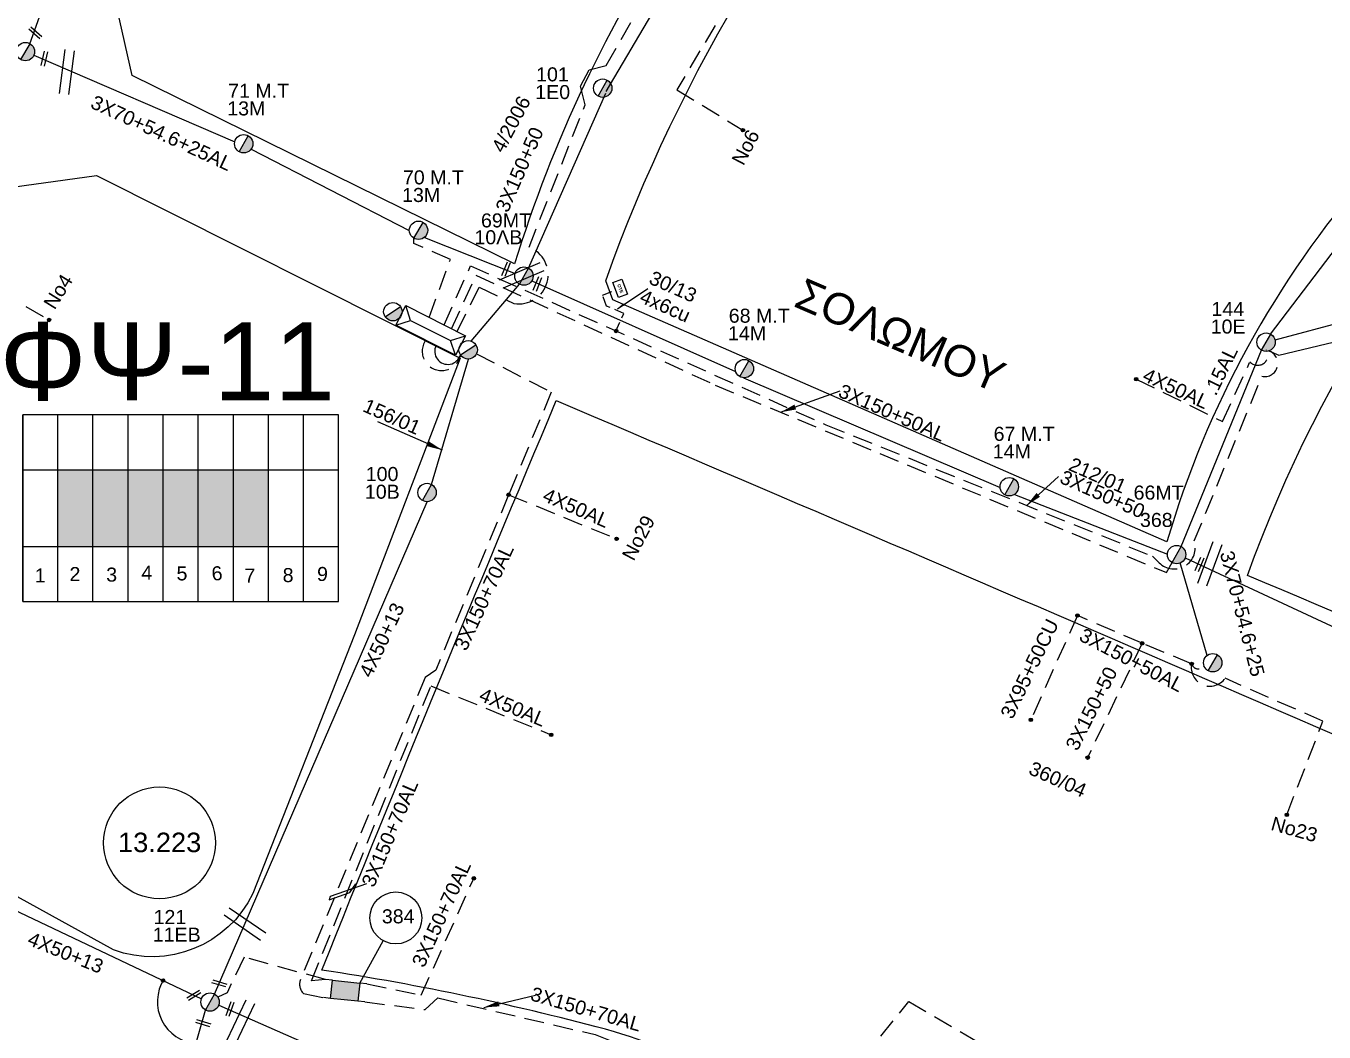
# Model space of a CAD drawing. Header units: millimetres. Extents: x 875 to 3140, y 727 to 1775.
# Drawn here: x 1849.3 to 2015.8, y 1234.8 to 1363.9 of the extents above; entities that cross this region are included whole.
import ezdxf
from ezdxf.enums import TextEntityAlignment as Align

# ---------------------------------------------------------------- set-up
doc = ezdxf.new("R2010")
doc.units = ezdxf.units.MM
doc.linetypes.add('DASHED', pattern=[19.05, 12.7, -6.35])
for name, color, linetype in [('Link Box 4 Διευθύνσεων', 7, 'Continuous'), ('Pillar OTE', 7, 'Continuous'), ('Ασφαλειοκιβώτια Χ.Τ 9 αναχωρήσεων', 7, 'Continuous'), ('Γέφυρες Εναερίου Δικτύου', 7, 'Continuous'), ('Γυμνά εναέρια ΧΤ (3Φ)   4x50AL', 7, 'Continuous'), ('Γυμνά εναέρια ΧΤ και ΦΟΠ (3Φ)   4x50+16AL', 7, 'Continuous'), ('Επιγραφές - Σχήματα', 7, 'Continuous'), ('Καλώδια ΧΤ   3x150+50AL', 7, 'DASHED'), ('Καλώδια ΧΤ   3x150+70AL', 7, 'DASHED'), ('Καλώδια ΧΤ   3x150AL+50CU', 7, 'DASHED'), ('Καλώδια ΧΤ   3x48+38+16.5', 7, 'DASHED'), ('Καλώδια ΧΤ   3x95+50CU', 7, 'DASHED'), ('Καλώδια ΧΤ   4x50+13', 7, 'Continuous'), ('Καλώδια ΧΤ   4x6CU', 7, 'DASHED'), ('Μηχανική τομή', 7, 'Continuous'), ('Στύλος ΦΜ', 7, 'Continuous'), ('Στύλος ΦΜ @ 1', 7, 'Continuous'), ('Συνδέσεις', 7, 'Continuous'), ('Συνεστραμμένα ΧΤ   3x70+54.6+25AL', 7, 'SYN_LINE'), ('Τομή', 7, 'Continuous'), ('Υποσταθμός εναέριος 2 στύλων', 7, 'Continuous'), ('Υποσταθμός πόλεως', 7, 'Continuous'), ('Υπόβαθρο ΔΕΗ', 7, 'Continuous'), ('Υπόγεια Καλώδια Δικτύου ΧΤ   .15', 7, 'DASHED')]:
    doc.layers.add(name, color=color, linetype=linetype)
doc.styles.add('ar', font='arial.ttf')
doc.styles.get("Standard").update_dxf_attribs({"font": 'arial.ttf'})
doc.linetypes.add('SYN_LINE', pattern='A,0.5,-0.0001,["/\\/\\/\\/",Standard,S=0.1,R=0,X=0,Y=-0.05],-0.25', length=0.7501)
doc.dimstyles.new('ISO-25', dxfattribs={"dimtxt": 2.5, "dimasz": 2.5, "dimexe": 1.25, "dimexo": 0.625, "dimtad": 1, "dimtxsty": 'Standard', "dimcen": 2.5, "dimadec": 0, "dimazin": 0, "dimtfac": 1, "dimtmove": 0, "dimatfit": 3, "dimfxl": 1, "dimarcsym": 0})

# ---------------------------------------------------------------- blocks, each defined once
blk = doc.blocks.new('ΥΠΑΡΧΩΝ ΤΣΙΜΕΝΤΕΝΙΟΣ ΣΤΥΛΟΣ')
at = {"layer": 'Στύλος ΦΜ'}
blk.add_hatch(color=256, dxfattribs=at).paths.add_polyline_path([(-1.29, -2.28, 0.574793), (2.62, 0, 0.268822), (1.3, 2.27)])
blk.add_line((-1.29, -2.28), (1.3, 2.27), dxfattribs=at)
blk.add_circle((0, 0), 2.62, dxfattribs=at)
at = {"layer": 'Στύλος ΦΜ', "flags": 4}
for tag, p in [('ΑΡΙΘΜΟΣ', (-4.68, 8.05)), ('ΤΥΠΟΣ', (-4.91, 3.03))]:
    blk.add_attdef(tag, p, '', height=4, dxfattribs=at)
blk = doc.blocks.new('ΥΠΟΣΤΑΘΜΟΣ ΕΝΑΕΡΙΟΣ ΕΠΙ 2 ΣΤΥΛΩΝ')
at = {"layer": 'Υποσταθμός εναέριος 2 στύλων', "linetype": 'Continuous'}
for points in [[(-11.97, -2.11, 0.574793), (-8.45, -0.07, 0.268822), (-9.64, 1.98)], [(9.68, -2.15, 0.574793), (13.19, -0.1, 0.268822), (12.01, 1.95)]]:
    blk.add_hatch(color=256, dxfattribs=at).paths.add_polyline_path(points)
for p, q in [((-11.97, -2.11), (-9.64, 1.98)), ((9.68, -2.15), (12.01, 1.95))]:
    blk.add_line(p, q, dxfattribs=at)
for centre in [(-10.81, -0.07), (10.84, -0.1)]:
    blk.add_circle(centre, 2.36, dxfattribs=at)
at = {"layer": 'Υποσταθμός πόλεως', "linetype": 'Continuous', "ltscale": 40}
blk.add_lwpolyline([(-8.57, 2.82), (8.57, 2.82), (8.57, -2.82), (-8.57, -2.82)], close=True, dxfattribs=at)
for points in [[(-5.75, 0), (-8.57, 2.82)], [(-8.57, -2.82), (-5.75, 0)], [(-5.75, 0), (5.75, 0)], [(5.75, 0), (8.57, 2.82)], [(8.57, -2.82), (5.75, 0)]]:
    blk.add_lwpolyline(points, dxfattribs=at)
at = {"layer": 'Υποσταθμός εναέριος 2 στύλων', "ltscale": 40, "flags": 1}
for tag, p in [('ΜΕΤΑΣΧΗΜΑΤΙΣΜΟΣ', (14.09, 2.51)), ('ΙΣΧΥΣ', (14.07, -0.28)), ('ΑΡΙΘΜΟΣ', (14.19, -3))]:
    blk.add_attdef(tag, p, '', height=1.8, dxfattribs=at)
blk = doc.blocks.new('LINK BOX 4 ΑΝΑΧΩΡΗΣΕΩΝ')
at = {"layer": 'Link Box 4 Διευθύνσεων', "ltscale": 40}
blk.add_hatch(color=256, dxfattribs=at).paths.add_polyline_path([(-3.54, 0), (-3.54, -4.67), (3.54, -4.67), (3.54, 0)])
for p, q in [((-3.54, 0), (-5.33, 0)), ((5.33, 0), (3.54, 0)), ((-3.54, -4.67), (-5.33, -4.67)), ((5.33, -4.67), (3.54, -4.67))]:
    blk.add_line(p, q, dxfattribs=at)
blk.add_lwpolyline([(-3.54, -4.67), (-3.54, 0), (3.54, 0), (3.54, -4.67)], close=True, dxfattribs=at)
blk = doc.blocks.new('ΤΟΜΗ')
at = {"layer": 'Τομή', "ltscale": 40}
for p, q in [((-5.68, 0), (5.68, 0)), ((5.68, -2.33), (-5.68, -2.33))]:
    blk.add_line(p, q, dxfattribs=at)
blk = doc.blocks.new('ΑΣΦΑΛΕΙΟΚΙΒΩΤΙΟ ΥΠΟΣΤΑΘΜΟΥ 9 ΑΝΑΧΩΡΗΣΕΩΝ')
at = {"layer": 'Ασφαλειοκιβώτια Χ.Τ 9 αναχωρήσεων', "ltscale": 40}
for p, q in [((-23.8, 40.36), (24.02, 40.36)), ((-9.72, 40.36), (-9.72, -40.64)), ((9.94, 40.36), (9.94, -40.64)), ((-23.8, 31.36), (24.02, 31.36)), ((-23.8, 22.36), (24.02, 22.36)), ((-23.8, 13.36), (24.02, 13.36)), ((-23.8, 4.36), (24.02, 4.36)), ((-23.8, -4.64), (24.02, -4.64)), ((-23.8, -13.64), (24.02, -13.64)), ((-23.8, -22.64), (24.02, -22.64)), ((-23.8, -31.64), (24.02, -31.64))]:
    blk.add_line(p, q, dxfattribs=at)
at = {"layer": 'Ασφαλειοκιβώτια Χ.Τ 9 αναχωρήσεων'}
blk.add_lwpolyline([(-23.8, -40.64), (24.02, -40.64), (24.02, 40.36), (-23.8, 40.36)], close=True, dxfattribs=at)
for s, rotation, p in [('1', 270, (-18.96, 37.31)), ('2', 270, (-18.6, 28.38)), ('3', 270, (-18.74, 18.97)), ('4', 270, (-18.26, 9.95)), ('5', 270, (-18.42, 0.93)), ('6', 274.9707, (-18.52, -8.21)), ('7', 270, (-19, -16.47)), ('8', 270, (-18.86, -26.29)), ('9', 266.863, (-18.5, -35))]:
    blk.add_text(s, height=3.6, rotation=rotation, dxfattribs=at).set_placement(p)
at = {"layer": 'Ασφαλειοκιβώτια Χ.Τ 9 αναχωρήσεων', "ltscale": 40}
for tag, height, p in [('ΟΝΟΜΑ', 5, (-0.16, 44.31)), ('ΚΕΙΜΕΝΟ 1', 2, (17.06, 35.59)), ('ΚΕΙΜΕΝΟ 2', 2, (17.06, 26.88)), ('ΚΕΙΜΕΝΟ 3', 2, (17.06, 17.69)), ('ΚΕΙΜΕΝΟ 4', 2, (17.06, 8.71)), ('ΚΕΙΜΕΝΟ 5', 2, (17.06, -0.13)), ('ΚΕΙΜΕΝΟ 6', 2, (17.06, -9.05)), ('ΚΕΙΜΕΝΟ 7', 2, (17.06, -18.13)), ('ΚΕΙΜΕΝΟ 8', 2, (17.06, -26.85)), ('ΚΕΙΜΕΝΟ 9', 2, (17.06, -35.99)), ('ΣΧ', 2, (-0.1, -42.64))]:
    blk.add_attdef(tag, text='', height=height, dxfattribs=at).set_placement(p, align=Align.MIDDLE_CENTER)
blk = doc.blocks.new('ΜΗΧΑΝΙΚΗ ΤΟΜΗ')
at = {"layer": 'Μηχανική τομή', "ltscale": 40}
for p, q in [((-1.89, 0.78), (1.89, 0.78)), ((1.89, 0), (-1.89, 0))]:
    blk.add_line(p, q, dxfattribs=at)
blk = doc.blocks.new('_ΣΥΝΔΕΣΗ')
at = {"layer": 'Συνδέσεις', "linetype": 'SYN_LINE', "ltscale": 40}
blk.add_hatch(color=256, dxfattribs=at).paths.add_polyline_path([(0.5, -0.01, 1), (-0.5, -0.01, 1)])
at = {"layer": 'Συνδέσεις'}
blk.add_circle((0, -0.01), 0.5, dxfattribs=at)
blk = doc.blocks.new('PILLAR ΟΤΕ')
at = {"layer": 'Pillar OTE', "ltscale": 40}
blk.add_lwpolyline([(-3.31, 2.02), (3.39, 2.02), (3.39, -1.99), (-3.31, -1.99)], close=True, dxfattribs=at)
at = {"layer": 'Pillar OTE', "insert": (-1.81, 0.71), "char_height": 1.3575, "width": 109.961, "attachment_point": 1}
blk.add_mtext('{\\fArial|b1|i0|c161|p34;OTE}', dxfattribs=at)

msp = doc.modelspace()

# ---------------------------------------------------------------- hatches: boundary and pattern name
at = {"layer": 'Ασφαλειοκιβώτια Χ.Τ 9 αναχωρήσεων', "ltscale": 20}
for color, points in [(173, [(1853.4, 1306.94), (1853.4, 1297.11), (1857.9, 1297.11), (1857.9, 1306.94)]), (2, [(1857.9, 1306.94), (1857.9, 1297.11), (1862.4, 1297.11), (1862.4, 1306.94)]), (1, [(1862.4, 1306.94), (1862.4, 1297.11), (1866.9, 1297.11), (1866.9, 1306.94)]), (85, [(1866.9, 1306.94), (1866.9, 1297.11), (1871.4, 1297.11), (1871.4, 1306.94)]), (27, [(1871.4, 1306.94), (1871.4, 1297.11), (1875.9, 1297.11), (1875.9, 1306.94)]), (62, [(1875.9, 1306.94), (1875.9, 1297.11), (1880.4, 1297.11), (1880.4, 1306.94)])]:
    msp.add_hatch(color=color, dxfattribs=at).paths.add_polyline_path(points)

# ---------------------------------------------------------------- linework, layer by layer
at = {"layer": 'Γέφυρες Εναερίου Δικτύου', "color": 2, "linetype": 'DASHED', "ltscale": 0.2}
msp.add_lwpolyline([(1901.01, 1326.48), (1903.74, 1333.89), (1899.04, 1335.98), (1899.07, 1336.63)], dxfattribs=at)
at = {"layer": 'Γέφυρες Εναερίου Δικτύου', "color": 1, "linetype": 'SYN_LINE', "ltscale": 10}
for points in [[(2009.5, 1323.59), (2018.79, 1326.07)], [(2008.69, 1322.19), (2009.98, 1321.64), (2019.1, 1323.82)]]:
    msp.add_lwpolyline(points, dxfattribs=at)
at = {"layer": 'Γέφυρες Εναερίου Δικτύου', "color": 27, "linetype": 'DASHED', "ltscale": 0.2}
msp.add_lwpolyline([(1887.72, 1241.57), (1877.27, 1244.44), (1875.09, 1239.89), (1873.92, 1239.31)], dxfattribs=at)
at = {"layer": 'Γυμνά εναέρια ΧΤ (3Φ)   4x50AL', "color": 173, "linetype": 'DASHED', "ltscale": 0.2}
msp.add_lwpolyline([(1820.98, 1314.71), (1828.96, 1320.98), (1839.46, 1333.68), (1852.24, 1326.15)], dxfattribs=at)
at = {"layer": 'Γυμνά εναέρια ΧΤ (3Φ)   4x50AL', "color": 1, "linetype": 'DASHED', "ltscale": 0.2}
msp.add_lwpolyline([(1991.7, 1318.56), (2002.75, 1313.15)], dxfattribs=at)
at = {"layer": 'Γυμνά εναέρια ΧΤ (3Φ)   4x50AL', "color": 27, "linetype": 'DASHED', "ltscale": 0.2}
for points in [[(1911.21, 1303.74), (1925.06, 1298.09)], [(1901.23, 1279.22), (1916.67, 1272.96)]]:
    msp.add_lwpolyline(points, dxfattribs=at)
at = {"layer": 'Γυμνά εναέρια ΧΤ (3Φ)   4x50AL', "color": 27, "linetype": 'Continuous'}
msp.add_lwpolyline([(1874.03, 1238.29), (1902.5, 1225.75)], dxfattribs=at)
at = {"layer": 'Γυμνά εναέρια ΧΤ (3Φ)   4x50AL', "color": 1, "linetype": 'DASHED', "ltscale": 0.2}
msp.add_arc((2007.27, 1321.65), 1.31, 221.3265, 30.383, dxfattribs=at)
at = {"layer": 'Γυμνά εναέρια ΧΤ και ΦΟΠ (3Φ)   4x50+16AL', "color": 85}
for points in [[(2008.94, 1324.34), (2025.15, 1345.67)], [(1997.47, 1297.09), (2007.78, 1322.29)]]:
    msp.add_lwpolyline(points, dxfattribs=at)
at = {"layer": 'Γυμνά εναέρια ΧΤ και ΦΟΠ (3Φ)   4x50+16AL', "color": 6}
msp.add_lwpolyline([(1997.98, 1295.65), (2032.96, 1279.36)], dxfattribs=at)
at = {"layer": 'Γυμνά εναέρια ΧΤ και ΦΟΠ (3Φ)   4x50+16AL', "color": 2}
msp.add_lwpolyline([(1864.01, 1208.55), (1872.34, 1237.66)], dxfattribs=at)
at = {"layer": 'Επιγραφές - Σχήματα', "ltscale": 20}
msp.add_line((1892.13, 1241.11), (1895.13, 1246.55), dxfattribs=at)
msp.add_lwpolyline([(1892.97, 1253.86), (1888.31, 1252.24), (1888.21, 1251.81), (1890.83, 1252.72), (1891.59, 1253.86)], dxfattribs=at)
for centre, radius in [((1866.43, 1259.1), 7.17), ((1896.74, 1249.47), 3.33)]:
    msp.add_circle(centre, radius, dxfattribs=at)
at = {"layer": 'Επιγραφές - Σχήματα', "color": 173, "linetype": 'DASHED', "ltscale": 0.2}
msp.add_arc((1902.6, 1322.15), 2.48, 145.5114, 348.8153, dxfattribs=at)
at = {"layer": 'Επιγραφές - Σχήματα', "color": 27, "ltscale": 20}
msp.add_arc((1903.41, 1322.14), 1.68, 154.0457, 343.8007, dxfattribs=at)
at = {"layer": 'Επιγραφές - Σχήματα', "ltscale": 20}
msp.add_arc((1871.56, 1238.74), 5.4, 148.1227, 265.3083, dxfattribs=at)
at = {"layer": 'Καλώδια ΧΤ   3x150+50AL', "color": 62, "ltscale": 0.2}
for points in [[(1911.89, 1328.26, 0.909634), (1913.83, 1335.48), (1921.01, 1353.72), (1920.41, 1356.12), (1921.53, 1358.23), (1923.72, 1358.8), (1934.85, 1378.11), (1935.05, 1379.8), (1934.01, 1381.6), (1951.08, 1403.72), (1955.59, 1405.66), (1966.74, 1419.19)], [(1914.11, 1328.57, 0.003902), (1914.16, 1328.61, 0.003902)]]:
    msp.add_lwpolyline(points, format="xyb", dxfattribs=at)
at = {"layer": 'Καλώδια ΧΤ   3x150+50AL', "color": 1, "ltscale": 0.2}
msp.add_lwpolyline([(1902.93, 1325.51), (1906.32, 1333.09), (1951.88, 1312.72), (1993.8, 1295.86), (1994.64, 1295.02, 0.794109), (1999.13, 1297.81), (2007.82, 1318.93)], format="xyb", dxfattribs=at)
at = {"layer": 'Καλώδια ΧΤ   3x150+50AL', "color": 85, "ltscale": 0.2}
msp.add_lwpolyline([(1903.89, 1325.02), (1907.01, 1331.9), (1937.71, 1317.8), (1995.6, 1293.75), (1996.3, 1295.05)], dxfattribs=at)
at = {"layer": 'Καλώδια ΧΤ   3x150+50AL', "color": 62, "ltscale": 0.2}
msp.add_lwpolyline([(1904.61, 1324.66), (1907.42, 1330.34), (1911.89, 1328.26)], dxfattribs=at)
at = {"layer": 'Καλώδια ΧΤ   3x150+50AL', "color": 173, "ltscale": 0.2}
msp.add_lwpolyline([(2011.02, 1262.7), (2015.64, 1274.69), (2003.1, 1280.21, -0.814204), (1998.81, 1282.05), (1998.81, 1282.05), (1992.46, 1284.69), (1984.16, 1288.27)], format="xyb", dxfattribs=at)
msp.add_lwpolyline([(1992.46, 1284.69), (1985.47, 1270.03)], dxfattribs=at)
at = {"layer": 'Καλώδια ΧΤ   3x150+50AL', "color": 1, "ltscale": 0.2}
msp.add_arc((2008.17, 1320.58), 1.69, 258.0107, 71.9907, dxfattribs=at)
at = {"layer": 'Καλώδια ΧΤ   3x150+70AL', "color": 27, "ltscale": 0.2}
msp.add_lwpolyline([(1907.08, 1321.83), (1916.68, 1316.88), (1911.21, 1303.74), (1901.86, 1281.25), (1900.49, 1280.29), (1884.52, 1241.56, 0.307453), (1884.89, 1239.78), (1887.48, 1239.25)], format="xyb", dxfattribs=at)
for points in [[(1887.72, 1241.57), (1885.92, 1241.4), (1901.23, 1279.22)], [(1893.02, 1241.02), (1899.99, 1239.57), (1906.73, 1254.54)], [(1892.78, 1238.7), (1900.51, 1237.73), (1902.13, 1239.21), (1922.29, 1234.52), (1939.02, 1227.86), (1949.35, 1222.45), (1962.52, 1238.76), (1977.78, 1229.85)]]:
    msp.add_lwpolyline(points, dxfattribs=at)
at = {"layer": 'Καλώδια ΧΤ   3x150AL+50CU', "color": 173, "linetype": 'DASHED', "ltscale": 0.1}
msp.add_arc((1999.67, 1282.3), 0.894, 196.4962, 325.5462, dxfattribs=at)
at = {"layer": 'Καλώδια ΧΤ   3x48+38+16.5', "color": 173, "linetype": 'Continuous'}
for points in [[(1914.17, 1331.16), (1940.32, 1319.55)], [(1941.32, 1318.74), (1974.24, 1304.66)], [(1976.07, 1303.79), (1995.71, 1296.13)]]:
    msp.add_lwpolyline(points, dxfattribs=at)
at = {"layer": 'Καλώδια ΧΤ   3x95+50CU', "color": 2, "ltscale": 0.2}
msp.add_lwpolyline([(1954.83, 1389.05), (1953.55, 1387.2), (1939.64, 1367.21), (1932.78, 1355.67), (1941.26, 1350.49)], dxfattribs=at)
at = {"layer": 'Καλώδια ΧΤ   3x95+50CU', "color": 173, "ltscale": 0.2}
msp.add_lwpolyline([(1984.17, 1288.27), (1978.18, 1274.88)], dxfattribs=at)
at = {"layer": 'Καλώδια ΧΤ   4x50+13', "color": 2}
for points in [[(1923.7, 1355.45), (1937.11, 1378.16)], [(1913.75, 1332.8), (1923.67, 1355.25)], [(1838.93, 1254.69), (1871.82, 1239.11)]]:
    msp.add_lwpolyline(points, dxfattribs=at)
at = {"layer": 'Καλώδια ΧΤ   4x50+13', "color": 173}
for points in [[(1906.42, 1323.42), (1912.59, 1330.75)], [(1901.32, 1305.05), (1906.07, 1321.14)], [(1873.5, 1239.71), (1900.75, 1302.85)]]:
    msp.add_lwpolyline(points, dxfattribs=at)
at = {"layer": 'Καλώδια ΧΤ   4x6CU', "color": 1, "ltscale": 0.1}
msp.add_lwpolyline([(1924.97, 1324.7), (1925.97, 1326.97), (1923.78, 1327.94), (1923.26, 1329.34), (1924.89, 1329.95)], dxfattribs=at)
at = {"layer": 'Συνεστραμμένα ΧΤ   3x70+54.6+25AL', "color": 173, "ltscale": 20}
msp.add_lwpolyline([(1849.82, 1361.58), (1859.6, 1388.99)], dxfattribs=at)
at = {"layer": 'Συνεστραμμένα ΧΤ   3x70+54.6+25AL', "color": 2, "ltscale": 20}
for points in [[(1850.33, 1360.12), (1876.08, 1349)], [(1878.19, 1348.07), (1898.47, 1337.64)]]:
    msp.add_lwpolyline(points, dxfattribs=at)
at = {"layer": 'Συνεστραμμένα ΧΤ   3x70+54.6+25AL', "color": 2, "ltscale": 15}
msp.add_lwpolyline([(1900.4, 1336.75), (1912.03, 1332.1)], dxfattribs=at)
at = {"layer": 'Συνεστραμμένα ΧΤ   3x70+54.6+25AL', "color": 173, "ltscale": 15}
msp.add_lwpolyline([(2000.8, 1283.13), (1997.35, 1294.99)], dxfattribs=at)
at = {"layer": 'Υπόβαθρο ΔΕΗ'}
for points in [[(2107.28, 1601.24), (2114.98, 1598.82), (2132.81, 1537.4), (2131.03, 1533.35, 0.036603), (2059.48, 1497.54, 0.054688), (1987.59, 1443.17, 0.043684), (1933.04, 1377.77, 0.072082), (1911.97, 1333.34), (1862.93, 1357.5), (1861.06, 1365.84, -0.120689), (1885.39, 1429.06, -0.07379), (1944.13, 1501.47, -0.056166), (2024.19, 1561.04, -0.027713), (2107.28, 1601.24, -1.294944)], [(2161.83, 1434.42), (2184.68, 1359.92, 0.177758), (2076.05, 1262.48, 0.008348), (2005.97, 1293.39, -0.120779), (2052.1, 1362.82, -0.085598), (2157.95, 1435.81)], [(1845.03, 1342.85), (1858.33, 1344.66), (1904.98, 1321.26), (1891.43, 1285.77), (1878.41, 1252.61, -0.38643), (1860.51, 1245.39), (1774.3, 1292.95), (1774.3, 1298.19, 0.292214), (1845.03, 1342.85, -0.882388)], [(2069.21, 1250.33, 0.03899), (2053.38, 1193.93, 0.128727), (2057.18, 1128.15, 0.042501), (2065.64, 1112.64), (2019.04, 1093.07), (2004.88, 1098.4), (2009.68, 1120.74, 0.053374), (1977.18, 1194.35, 0.114791), (1953.95, 1220.62, 0.077564), (1924.77, 1234.88, 0.028872), (1887.25, 1242.79, -0.004135), (1917.32, 1315.81, -0.002487), (2069.21, 1250.33, 0.208963)]]:
    msp.add_lwpolyline(points, format="xyb", dxfattribs=at)
msp.add_lwpolyline([(2134.79, 1519.31), (2138.62, 1517.85), (2158.26, 1447.01, 0.030428), (2130.13, 1432.48, 0.043365), (2078.74, 1400.52, 0.054705), (2021.48, 1344.88, 0.108341), (1995.64, 1297.72), (1924.58, 1328.72), (1923.66, 1331.16, -0.104455), (1968.12, 1403.68, -0.088961), (2051.51, 1478.05, -0.039388)], format="xyb", close=True, dxfattribs=at)
at = {"layer": 'Υπόγεια Καλώδια Δικτύου ΧΤ   .15', "color": 1, "linetype": 'DASHED', "ltscale": 0.2}
msp.add_lwpolyline([(2002.75, 1313.15), (2006.24, 1320.68)], dxfattribs=at)

# ---------------------------------------------------------------- block references
at = {"layer": 'Link Box 4 Διευθύνσεων', "xscale": 0.5000000000000004, "yscale": 0.5000000000000004, "zscale": 0.5000000000000004, "rotation": 354.0082240327446}
msp.add_blockref('LINK BOX 4 ΑΝΑΧΩΡΗΣΕΩΝ', (1890.37, 1241.3), dxfattribs=at)
at = {"layer": 'Pillar OTE', "xscale": 0.307869556994991, "yscale": 0.307869556994991, "zscale": 0.307869556994991, "rotation": 290.2279996081747}
msp.add_blockref('PILLAR ΟΤΕ', (1925.51, 1330.21), dxfattribs=at)
at = {"layer": 'Ασφαλειοκιβώτια Χ.Τ 9 αναχωρήσεων', "xscale": 0.5, "yscale": 0.5, "zscale": 0.5, "rotation": 90}
msp.add_blockref('ΑΣΦΑΛΕΙΟΚΙΒΩΤΙΟ ΥΠΟΣΤΑΘΜΟΥ 9 ΑΝΑΧΩΡΗΣΕΩΝ', (1869.08, 1301.97), dxfattribs=at).add_auto_attribs({'ΟΝΟΜΑ': 'ΦΨ-11'})
at = {"layer": 'Μηχανική τομή'}
for p, xscale, yscale, zscale, rotation in [((1850.36, 1362.82), 0.4999999999998289, 0.4999999999998289, 0.4999999999998289, 318.5911292772831), ((1851.47, 1359.69), 0.4999999999999797, 0.4999999999999797, 0.4999999999999797, 257.038138806452), ((1910.7, 1332.75), 0.4999999999997886, 0.4999999999997886, 0.4999999999997886, 247.5966477640277), ((1914.72, 1330.84), 0.4999999999997886, 0.4999999999997886, 0.4999999999997886, 247.5966477640277), ((1999.63, 1294.88), 0.4999999999997885, 0.4999999999997885, 0.4999999999997885, 247.5966477640277), ((1874.16, 1241.26), 0.4999999999999966, 0.4999999999999966, 0.4999999999999966, 163.6263945542213), ((1870.74, 1239.72), 0.500000000000023, 0.500000000000023, 0.500000000000023, 211.0549020995868), ((1875.29, 1237.86), 0.5000000000000183, 0.5000000000000183, 0.5000000000000183, 249.7109477033652), ((1872.1, 1236.17), 0.4999999999999966, 0.4999999999999966, 0.4999999999999966, 163.6263945542213)]:
    msp.add_blockref('ΜΗΧΑΝΙΚΗ ΤΟΜΗ', p, dxfattribs=dict(at, xscale=xscale, yscale=yscale, zscale=zscale, rotation=rotation))
at = {"layer": 'Στύλος ΦΜ @ 1', "ltscale": 40, "xscale": 0.4499999999998181, "yscale": 0.4499999999998181, "zscale": 0.4499999999998181}
for p in [(1849.24, 1360.56), (2001.52, 1282.19)]:
    msp.add_blockref('ΥΠΑΡΧΩΝ ΤΣΙΜΕΝΤΕΝΙΟΣ ΣΤΥΛΟΣ', p, dxfattribs=at)
at = {"layer": 'Στύλος ΦΜ @ 1', "ltscale": 40}
ref = msp.add_blockref('ΥΠΑΡΧΩΝ ΤΣΙΜΕΝΤΕΝΙΟΣ ΣΤΥΛΟΣ', (1923.27, 1355.88), dxfattribs=dict(at, xscale=0.4499999999998181, yscale=0.4499999999998181, zscale=0.4499999999998181))
ref.add_attrib('ΤΥΠΟΣ', '1E0', (1914.62, 1354.48), dxfattribs={"layer": 'Στύλος ΦΜ', "height": 1.8, "flags": 4})
ref.add_attrib('ΑΡΙΘΜΟΣ', '101', (1914.73, 1356.75), dxfattribs={"layer": 'Στύλος ΦΜ', "height": 1.8, "flags": 4})
ref = msp.add_blockref('ΥΠΑΡΧΩΝ ΤΣΙΜΕΝΤΕΝΙΟΣ ΣΤΥΛΟΣ', (1877.23, 1348.75), dxfattribs=dict(at, xscale=0.4499999999998181, yscale=0.4499999999998181, zscale=0.4499999999998181))
ref.add_attrib('ΤΥΠΟΣ', '13M', (1875.12, 1352.38), dxfattribs={"layer": 'Στύλος ΦΜ', "height": 1.8, "flags": 4})
ref.add_attrib('ΑΡΙΘΜΟΣ', '71 M.T', (1875.23, 1354.64), dxfattribs={"layer": 'Στύλος ΦΜ', "height": 1.8, "flags": 4})
ref = msp.add_blockref('ΥΠΑΡΧΩΝ ΤΣΙΜΕΝΤΕΝΙΟΣ ΣΤΥΛΟΣ', (1899.65, 1337.65), dxfattribs=dict(at, xscale=0.4499999999998181, yscale=0.4499999999998181, zscale=0.4499999999998181))
ref.add_attrib('ΤΥΠΟΣ', '13M', (1897.54, 1341.28), dxfattribs={"layer": 'Στύλος ΦΜ', "height": 1.8, "flags": 4})
ref.add_attrib('ΑΡΙΘΜΟΣ', '70 M.T', (1897.65, 1343.54), dxfattribs={"layer": 'Στύλος ΦΜ', "height": 1.8, "flags": 4})
ref = msp.add_blockref('ΥΠΑΡΧΩΝ ΤΣΙΜΕΝΤΕΝΙΟΣ ΣΤΥΛΟΣ', (1913.17, 1331.78), dxfattribs=dict(at, xscale=0.4499999999998181, yscale=0.4499999999998181, zscale=0.4499999999998181))
ref.add_attrib('ΤΥΠΟΣ', '69MT', (1907.66, 1338.02), dxfattribs={"layer": 'Στύλος ΦΜ', "height": 1.8, "flags": 4})
ref.add_attrib('ΑΡΙΘΜΟΣ', '10ΛΒ', (1906.82, 1335.86), dxfattribs={"layer": 'Στύλος ΦΜ', "height": 1.8, "flags": 4})
ref = msp.add_blockref('ΥΠΑΡΧΩΝ ΤΣΙΜΕΝΤΕΝΙΟΣ ΣΤΥΛΟΣ', (1941.44, 1319.91), dxfattribs=dict(at, xscale=0.4499999999998181, yscale=0.4499999999998181, zscale=0.4499999999998181))
ref.add_attrib('ΤΥΠΟΣ', '14M', (1939.34, 1323.54), dxfattribs={"layer": 'Στύλος ΦΜ', "height": 1.8, "flags": 4})
ref.add_attrib('ΑΡΙΘΜΟΣ', '68 M.T', (1939.44, 1325.8), dxfattribs={"layer": 'Στύλος ΦΜ', "height": 1.8, "flags": 4})
ref = msp.add_blockref('ΥΠΑΡΧΩΝ ΤΣΙΜΕΝΤΕΝΙΟΣ ΣΤΥΛΟΣ', (2008.36, 1323.31), dxfattribs=dict(at, xscale=0.4499999999998181, yscale=0.4499999999998181, zscale=0.4499999999998181))
ref.add_attrib('ΤΥΠΟΣ', '10E', (2001.25, 1324.41), dxfattribs={"layer": 'Στύλος ΦΜ', "height": 1.8, "flags": 4})
ref.add_attrib('ΑΡΙΘΜΟΣ', '144', (2001.35, 1326.67), dxfattribs={"layer": 'Στύλος ΦΜ', "height": 1.8, "flags": 4})
ref = msp.add_blockref('ΥΠΑΡΧΩΝ ΤΣΙΜΕΝΤΕΝΙΟΣ ΣΤΥΛΟΣ', (1975.41, 1304.77), dxfattribs=dict(at, xscale=0.4499999999998181, yscale=0.4499999999998181, zscale=0.4499999999998181))
ref.add_attrib('ΤΥΠΟΣ', '14M', (1973.3, 1308.39), dxfattribs={"layer": 'Στύλος ΦΜ', "height": 1.8, "flags": 4})
ref.add_attrib('ΑΡΙΘΜΟΣ', '67 M.T', (1973.41, 1310.65), dxfattribs={"layer": 'Στύλος ΦΜ', "height": 1.8, "flags": 4})
ref = msp.add_blockref('ΥΠΑΡΧΩΝ ΤΣΙΜΕΝΤΕΝΙΟΣ ΣΤΥΛΟΣ', (1900.74, 1304.03), dxfattribs=dict(at, xscale=0.4499999999998181, yscale=0.4499999999998181, zscale=0.4499999999998181))
ref.add_attrib('ΤΥΠΟΣ', '10B', (1892.77, 1303.23), dxfattribs={"layer": 'Στύλος ΦΜ', "height": 1.8, "flags": 4})
ref.add_attrib('ΑΡΙΘΜΟΣ', '100', (1892.88, 1305.5), dxfattribs={"layer": 'Στύλος ΦΜ', "height": 1.8, "flags": 4})
ref = msp.add_blockref('ΥΠΑΡΧΩΝ ΤΣΙΜΕΝΤΕΝΙΟΣ ΣΤΥΛΟΣ', (1996.88, 1296.07), dxfattribs=dict(at, xscale=0.4499999999998181, yscale=0.4499999999998181, zscale=0.4499999999998181))
ref.add_attrib('ΤΥΠΟΣ', '66ΜΤ', (1991.36, 1303.12), dxfattribs={"layer": 'Στύλος ΦΜ', "height": 1.8, "flags": 4})
ref.add_attrib('ΑΡΙΘΜΟΣ', '368', (1992.18, 1299.61), dxfattribs={"layer": 'Στύλος ΦΜ', "height": 1.8, "flags": 4})
ref = msp.add_blockref('ΥΠΑΡΧΩΝ ΤΣΙΜΕΝΤΕΝΙΟΣ ΣΤΥΛΟΣ', (1872.92, 1238.69), dxfattribs=dict(at, xscale=0.4499999999998181, yscale=0.4499999999998181, zscale=0.4499999999998181))
ref.add_attrib('ΤΥΠΟΣ', '11EB', (1865.56, 1246.43), dxfattribs={"layer": 'Στύλος ΦΜ', "height": 1.8, "flags": 4})
ref.add_attrib('ΑΡΙΘΜΟΣ', '121', (1865.67, 1248.69), dxfattribs={"layer": 'Στύλος ΦΜ', "height": 1.8, "flags": 4})
at = {"layer": 'Συνδέσεις', "xscale": 0.4500000000000455, "yscale": 0.4500000000000455, "zscale": 0.4500000000000455}
for p in [(1941.26, 1350.5), (1852.27, 1326.16), (1924.99, 1324.75), (1991.7, 1318.56), (1911.22, 1303.75), (1925.06, 1298.1), (1984.16, 1288.27), (1992.46, 1284.69), (1998.81, 1282.05), (1978.18, 1274.89), (1916.67, 1272.96), (1985.47, 1270.03), (2011.02, 1262.7), (1906.74, 1254.55), (1866.89, 1241.45)]:
    msp.add_blockref('_ΣΥΝΔΕΣΗ', p, dxfattribs=at)
at = {"layer": 'Τομή'}
for p, xscale, yscale, zscale, rotation in [((1853.95, 1358.02), 0.499999999999951, 0.499999999999951, 0.499999999999951, 82.60764162664573), ((1912.64, 1332.42), 0.4999999999998864, 0.4999999999998864, 0.4999999999998864, 23.12925461036929), ((2000.6, 1295.08), 0.4999999999998864, 0.4999999999998864, 0.4999999999998864, 69.69125138545499), ((1877.72, 1249.17), 0.5000000000001383, 0.5000000000001383, 0.5000000000001383, 325.2374004540098), ((1876.34, 1236.39), 0.4999999999999022, 0.4999999999999022, 0.4999999999999022, 64.51859162980429)]:
    msp.add_blockref('ΤΟΜΗ', p, dxfattribs=dict(at, xscale=xscale, yscale=yscale, zscale=zscale, rotation=rotation))
at = {"layer": 'Υποσταθμός εναέριος 2 στύλων', "xscale": 0.5000000000000241, "yscale": 0.5000000000000241, "zscale": 0.5000000000000241, "rotation": 333.2154202717197}
msp.add_blockref('ΥΠΟΣΤΑΘΜΟΣ ΕΝΑΕΡΙΟΣ ΕΠΙ 2 ΣΤΥΛΩΝ', (1901.2, 1324.81), dxfattribs=at)

# ---------------------------------------------------------------- texts
at = {"layer": 'Γυμνά εναέρια ΧΤ (3Φ)   4x50AL', "ltscale": 20}
for rotation, p in [(335.1386, (1996.8, 1317.37)), (336.4896, (1919.88, 1302.06)), (337.3033, (1911.74, 1276.51))]:
    msp.add_text('4X50AL', height=1.8, rotation=rotation, dxfattribs=at).set_placement(p, align=Align.MIDDLE)
at = {"layer": 'Επιγραφές - Σχήματα', "ltscale": 20, "width": 19.3816, "attachment_point": 1, "style": 'ar'}
for s, insert, char_height, rotation in [('4/2006', (1908.93, 1348.29), 1.8, 62.2586), ('Νο6', (1939.72, 1346.68), 1.8, 62.2586), ('Νο4', (1851.45, 1328.31), 1.8, 58.2186), ('30/13', (1929.79, 1332.53), 1.8, 336.0949), ('\\pt12;ΣΟΛΩΜΟΥ', (1949.17, 1331.64), 4, 336.765), ('4x6cu', (1928.59, 1330.14), 1.8, 336.0949), ('156/01', (1893.09, 1316.14), 1.8, 336.0949), ('212/01', (1983.61, 1308.61), 1.8, 336.0949), ('Νο29', (1925.66, 1295.97), 1.8, 62.2586), ('360/04', (1978.49, 1269.63), 1.8, 336.0949), ('Νο23', (2009.33, 1262.52), 1.8, 344.3553)]:
    msp.add_mtext(s, dxfattribs=dict(at, insert=insert, char_height=char_height, rotation=rotation))
at = {"layer": 'Επιγραφές - Σχήματα', "ltscale": 20, "attachment_point": 1, "style": 'ar'}
for s, insert, char_height, width in [('ΦΨ-11', (1845.92, 1325.86), 10, 19.3816), ('13.223', (1861.11, 1260.41), 2.5, 12.9412), ('384', (1894.95, 1250.58), 1.8, 12.9412)]:
    msp.add_mtext(s, dxfattribs=dict(at, insert=insert, char_height=char_height, width=width))
at = {"layer": 'Καλώδια ΧΤ   3x150+50AL', "ltscale": 0.2}
for s, rotation, p in [('3X150+50AL', 336.3551, (1960.4, 1314.27)), ('3X150+50AL', 332.3745, (1991.12, 1282.55)), ('3X150+50', 63.1928, (1985.95, 1276.33))]:
    msp.add_text(s, height=1.8, rotation=rotation, dxfattribs=at).set_placement(p, align=Align.MIDDLE)
at = {"layer": 'Καλώδια ΧΤ   3x150+50AL', "ltscale": 20, "char_height": 1.8, "attachment_point": 1, "style": 'ar'}
for s, insert, width, rotation in [('3X150+50', (1909.45, 1340.53), 15.3838, 66.2203), ('3Χ150+50', (1982.47, 1306.98), 19.3816, 336.0949)]:
    msp.add_mtext(s, dxfattribs=dict(at, insert=insert, width=width, rotation=rotation))
at = {"layer": 'Καλώδια ΧΤ   3x150+70AL', "ltscale": 0.2}
for rotation, p in [(65.0525, (1908.04, 1290.6)), (66.8484, (1895.97, 1260.34)), (65.3576, (1902.58, 1250)), (343.8241, (1921.15, 1237.78))]:
    msp.add_text('3X150+70AL', height=1.8, rotation=rotation, dxfattribs=at).set_placement(p, align=Align.MIDDLE)
at = {"layer": 'Καλώδια ΧΤ   3x95+50CU', "ltscale": 0.2}
msp.add_text('3X95+50CU', height=1.8, rotation=64.105, dxfattribs=at).set_placement((1978.02, 1281.43), align=Align.MIDDLE)
at = {"layer": 'Καλώδια ΧΤ   4x50+13', "ltscale": 20}
for rotation, p in [(64.7276, (1894.93, 1285.12)), (338.0376, (1854.4, 1245.03))]:
    msp.add_text('4X50+13', height=1.8, rotation=rotation, dxfattribs=at).set_placement(p, align=Align.MIDDLE)
at = {"layer": 'Συνεστραμμένα ΧΤ   3x70+54.6+25AL', "ltscale": 20}
for s, rotation, p in [('3X70+54.6+25AL', 335.1638, (1866.7, 1350.13)), ('3X70+54.6+25', 284.2378, (2005.32, 1288.49))]:
    msp.add_text(s, height=1.8, rotation=rotation, dxfattribs=at).set_placement(p, align=Align.MIDDLE)
at = {"layer": 'Υπόγεια Καλώδια Δικτύου ΧΤ   .15', "ltscale": 20, "insert": (2000.29, 1317.11), "char_height": 1.8, "width": 6.4931, "attachment_point": 1, "rotation": 63.9427, "style": 'ar'}
msp.add_mtext('.15AL', dxfattribs=at)

# ---------------------------------------------------------------- leaders
at = {"layer": 'Επιγραφές - Σχήματα', "ltscale": 40}
for points, override in [([(1925.16, 1327.6), (1929.04, 1330.17)], {"dimasz": 1, "dimtad": 0}), ([(1946.09, 1314.32), (1953.73, 1317.05)], {"dimasz": 2, "dimtad": 0}), ([(1902.71, 1309.46), (1894.43, 1313.11)], {"dimasz": 2, "dimtad": 0}), ([(1977.65, 1302.38), (1981.75, 1306.09)], {"dimasz": 2, "dimtad": 0}), ([(1908.01, 1238), (1914.66, 1239.57)], {"dimasz": 2, "dimtad": 0})]:
    msp.add_leader(points, dimstyle='ISO-25', override=override, dxfattribs=at)

doc.saveas('drawing.dxf')
